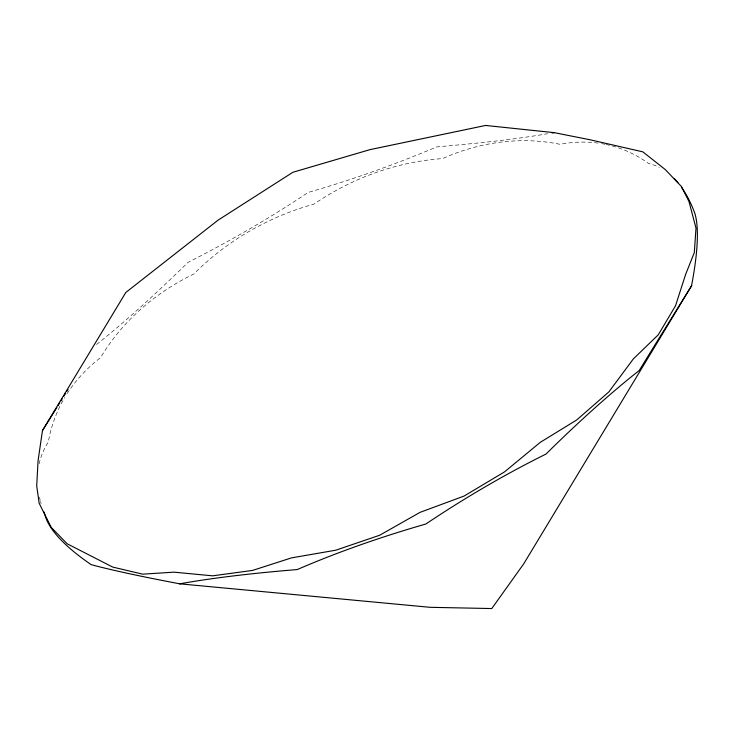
<?xml version="1.0" encoding="UTF-8"?>
<svg xmlns="http://www.w3.org/2000/svg" width="734" height="734" viewBox="0 0 734 734"><rect width="100%" height="100%" fill="white"/><g stroke="black" fill="none" stroke-linecap="round" stroke-linejoin="round"><path stroke-width="0.55" stroke-dasharray="3.67 2.75" d="M96.512 344.521C128.67 319.033 158.608 290.939 188.023 262.368C229.375 241.413 269.589 218.273 308.106 192.464C351.843 179.876 394.764 164.6 436.702 146.919C473.797 143.589 510.919 140.102 547.628 133.707M41.113 503.717A259.854 129.569 21.7 0 1 40.498 501.496M40.214 500.395A259.854 129.569 21.7 0 1 39.443 497.092M39.131 463.805A259.854 129.569 21.7 0 1 48.288 442.226A259.854 183.326 22.2 0 1 64.73 397.525M67.106 393.681A259.854 183.326 22.2 0 1 100.558 357.642A259.854 222.998 14.6 0 1 193.84 274.03A259.854 242.55 -11.8 0 1 313.923 204.135A259.854 239.009 -52 0 1 442.519 158.59A259.854 212.906 -71.2 0 1 560.07 144.323A259.854 168.214 -75.6 0 1 600.412 143.433M606.045 144.46A259.854 168.214 -75.6 0 1 648.654 163.517A259.854 111.751 -73.6 0 1 659.233 167.389M601.541 143.616A259.854 168.214 -75.6 0 1 604.917 144.231"/><path stroke-width="1.1" d="M42.471 430.555L38.067 460.686L36.7 485.853L39.159 503.249L51.233 527.397L67.143 543.766L112.697 567.07L142.68 574.162L173.903 572.162L212.631 575.832L252.597 570.41L291.444 557.895L335.823 550.188L379.689 535.242L420.05 512.35L464.072 496.065L504.597 471.843L540.123 442.446L576.731 419.94L608.871 391.892L633.405 358.843L658.27 334.814L675.519 305.794L685.675 274.259L694.309 252.615L695.997 228.072L688.987 201.566L681.455 186.537L665.243 169.536L642.837 151.846L590.008 139.763L554.243 132.652L485.587 125.45L369.964 149.644L292.875 172.279L218.016 220.191L125.835 292.453L42.471 430.555L56.867 407.517M58.032 405.627L59.793 402.782M60.959 400.892L62.133 398.993M63.886 396.158L65.647 393.314M66.812 391.424L67.987 389.534M552.041 133.01L554.243 132.652M43.682 511.543A259.854 129.569 21.7 0 0 44.985 514.919A259.854 69.913 16.9 0 0 91.144 564.639A259.854 13.451 8.7 0 0 179.784 583.833M639.231 370.496A259.854 41.333 -46.5 0 0 545.94 454.107A259.854 60.885 -31.9 0 0 425.858 524.012A259.854 57.344 -16.5 0 0 297.242 569.566A259.854 31.241 -2.5 0 0 179.692 583.824L430.096 607.312L491.78 608.55L523.709 563.85L691.492 285.93A259.854 52.096 -67.7 0 0 694.804 213.245A259.854 111.751 -73.6 0 0 681.418 187.225M639.479 370.083A259.854 1.661 -58.6 0 1 691.777 285.471M674.207 178.555A259.854 111.751 -73.6 0 1 677.913 182.674"/></g></svg>
